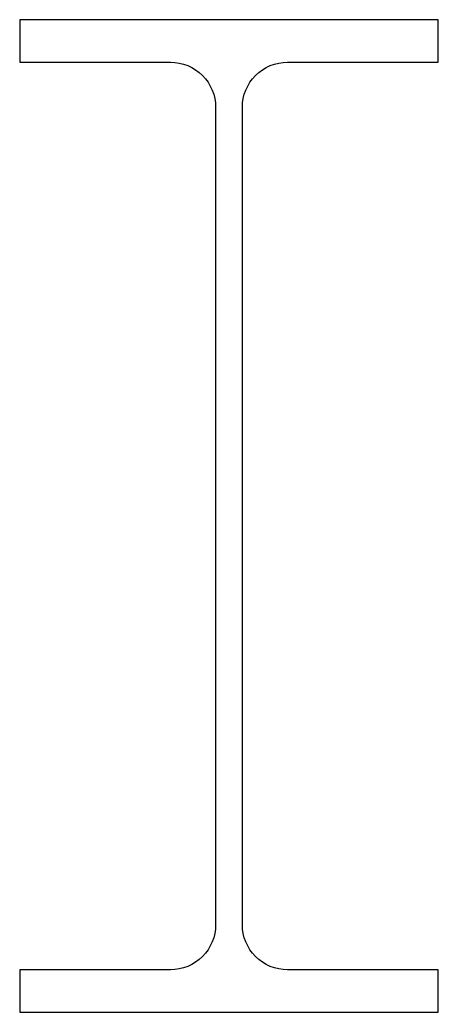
# Model space of a CAD drawing. Header units: millimetres. Extents: x 0 to 194, y 0 to 460.
import ezdxf

# ---------------------------------------------------------------- set-up
doc = ezdxf.new("R2010")
doc.units = ezdxf.units.MM
doc.layers.add('Profile', color=7, linetype='Continuous')

msp = doc.modelspace()

# ---------------------------------------------------------------- linework, layer by layer
at = {"layer": 'Profile'}
msp.add_lwpolyline([(69.8, 19.6), (0, 19.6), (0, 0), (194, 0), (194, 19.6), (124.2, 19.6, -0.414214), (103.2, 40.6), (103.2, 419.4, -0.414214), (124.2, 440.4), (194, 440.4), (194, 460), (0, 460), (0, 440.4), (69.8, 440.4, -0.414214), (90.8, 419.4), (90.8, 40.6, -0.414214)], format="xyb", close=True, dxfattribs=at)

doc.saveas('drawing.dxf')
